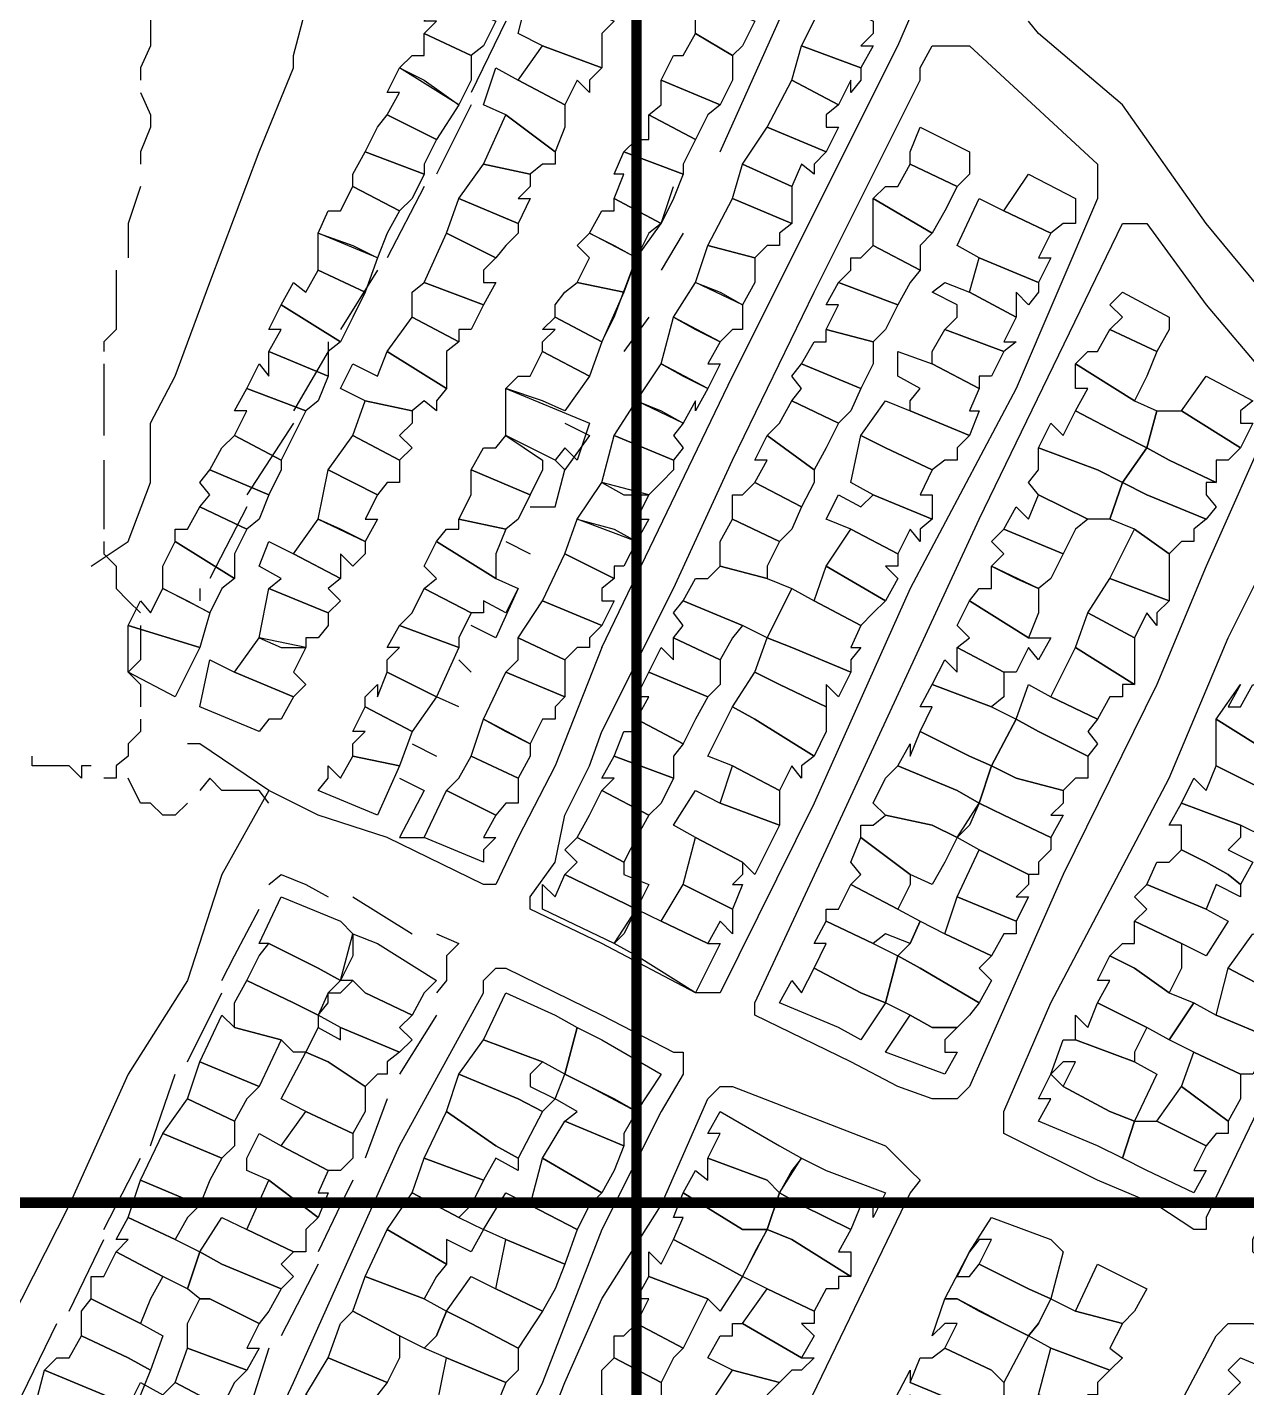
# Model space of a CAD drawing. Header units: millimetres. Extents: x -3588 to 75209, y -3737 to 38254.
# Drawn here: x 6035.1 to 6174.7, y 5606.2 to 5761.9 of the extents above; entities that cross this region are included whole.
import ezdxf

# ---------------------------------------------------------------- set-up
doc = ezdxf.new("R2010")
doc.units = ezdxf.units.MM
doc.layers.add('P', color=253, linetype='Continuous')

msp = doc.modelspace()

# ---------------------------------------------------------------- linework, layer by layer
at = {"layer": 'P', "const_width": 1.2}
for points in [[(6104.804, -520.269), (6104.804, 8805.959)], [(-1527.836, 5627.376), (13672.794, 5627.376)]]:
    msp.add_lwpolyline(points, dxfattribs=at)
at = {"layer": 'P'}
for points in [[(6042.406, 5700.23), (6046.647, 5703.047), (6049.191, 5709.816), (6049.191, 5715.194), (6049.191, 5716.602), (6052.008, 5721.963), (6055.961, 5732.686), (6061.61, 5747.649), (6065.563, 5757.251), (6065.563, 5758.66), (6066.972, 5764.021), (6068.38, 5765.429), (6069.516, 5766.566), (6070.924, 5767.974), (6070.924, 5769.382), (6070.924, 5770.791), (6073.741, 5778.985), (6075.165, 5784.346), (6076.286, 5785.754), (6081.935, 5785.754), (6094.066, 5801.854), (6095.49, 5801.854), (6096.61, 5803.262), (6098.019, 5804.67)], [(6100.851, 5690.916), (6115.815, 5721.963), (6134.715, 5759.78), (6140.093, 5772.215), (6141.501, 5776.168), (6144.029, 5778.985), (6144.029, 5781.529), (6146.862, 5784.346)], [(6114.391, 5747.649), (6126.537, 5774.744), (6129.354, 5773.335)], [(6100.851, 5761.204), (6100.851, 5759.78), (6100.851, 5757.251), (6094.066, 5759.78), (6091.249, 5761.204), (6092.658, 5766.566), (6102.26, 5762.613), (6100.851, 5761.204)], [(6049.191, 5765.429), (6049.191, 5762.613), (6049.191, 5759.78), (6048.055, 5757.251), (6048.055, 5755.843)], [(6087.296, 5759.78), (6085.888, 5758.66), (6080.527, 5761.204), (6081.935, 5762.613), (6080.527, 5762.613), (6081.935, 5765.429), (6088.705, 5762.613), (6087.296, 5759.78)], [(6116.935, 5759.78), (6115.815, 5758.66), (6111.574, 5761.204), (6111.574, 5762.613), (6111.574, 5764.021), (6111.574, 5765.429), (6118.343, 5762.613), (6116.935, 5759.78)], [(6131.899, 5761.204), (6130.49, 5759.78), (6131.899, 5759.78), (6130.49, 5757.251), (6123.705, 5759.78), (6126.537, 5765.429), (6131.899, 5762.613), (6131.899, 5761.204)], [(6089.841, 5762.613), (6085.888, 5754.419)], [(6201.067, 5605.376), (6199.642, 5608.193), (6199.642, 5609.617), (6197.114, 5610.738), (6179.318, 5618.931), (6176.789, 5620.34), (6175.365, 5621.748), (6175.365, 5623.156), (6191.464, 5657.036), (6205.004, 5684.131), (6211.789, 5697.686), (6213.197, 5700.23), (6213.197, 5701.639), (6213.197, 5703.047), (6211.789, 5705.592), (6210.653, 5705.592), (6191.464, 5715.194), (6188.92, 5716.602), (6170.003, 5739.455), (6160.417, 5753.011), (6150.815, 5761.204), (6149.679, 5762.613)], [(6085.888, 5755.843), (6084.48, 5753.011), (6077.694, 5757.251), (6079.118, 5758.66), (6080.527, 5758.66), (6080.527, 5761.204), (6085.888, 5758.66), (6085.888, 5755.843)], [(6115.815, 5755.843), (6114.391, 5753.011), (6107.621, 5755.843), (6109.029, 5758.66), (6110.166, 5758.66), (6111.574, 5761.204), (6115.815, 5758.66), (6115.815, 5755.843)], [(6099.443, 5755.843), (6099.443, 5754.419), (6098.019, 5755.843), (6096.61, 5753.011), (6091.249, 5755.843), (6094.066, 5759.78), (6100.851, 5757.251), (6099.443, 5755.843)], [(6109.029, 5697.686), (6115.815, 5712.361), (6125.129, 5731.566), (6137.26, 5755.843), (6137.26, 5757.251), (6138.668, 5759.78), (6141.501, 5759.78), (6142.909, 5759.78), (6157.585, 5746.241), (6157.585, 5745.105), (6157.585, 5743.696), (6157.585, 5742.288), (6148.27, 5720.555), (6136.14, 5697.686), (6125.129, 5673.12), (6114.391, 5651.387), (6112.982, 5651.387), (6111.574, 5651.387), (6100.851, 5657.036), (6092.658, 5660.989), (6092.658, 5662.397), (6095.49, 5666.35), (6096.61, 5671.712), (6099.443, 5677.361), (6100.851, 5681.314), (6109.029, 5697.686)], [(6130.49, 5755.843), (6129.354, 5754.419), (6129.354, 5755.843), (6127.946, 5753.011), (6122.584, 5755.843), (6123.705, 5759.78), (6130.49, 5757.251), (6130.49, 5755.843)], [(6080.527, 5755.843), (6084.48, 5753.011), (6081.935, 5749.058), (6076.286, 5751.89), (6077.694, 5754.419), (6076.286, 5754.419), (6077.694, 5757.251), (6080.527, 5755.843)], [(6091.249, 5755.843), (6096.61, 5753.011), (6096.61, 5750.466), (6095.49, 5747.649), (6089.841, 5751.89), (6087.296, 5753.011), (6088.705, 5757.251), (6091.249, 5755.843)], [(6112.982, 5751.89), (6111.574, 5749.058), (6106.213, 5751.89), (6107.621, 5753.011), (6107.621, 5754.419), (6107.621, 5755.843), (6114.391, 5753.011), (6112.982, 5751.89)], [(6126.537, 5751.89), (6126.537, 5750.466), (6127.946, 5750.466), (6126.537, 5747.649), (6119.768, 5750.466), (6122.584, 5755.843), (6127.946, 5753.011), (6126.537, 5751.89)], [(6048.055, 5754.419), (6049.191, 5751.89), (6049.191, 5750.466), (6048.055, 5747.649), (6048.055, 5746.241)], [(6085.888, 5753.011), (6081.935, 5745.105)], [(6080.527, 5746.241), (6080.527, 5745.105), (6073.741, 5747.649), (6075.165, 5750.466), (6076.286, 5751.89), (6081.935, 5749.058), (6080.527, 5746.241)], [(6095.49, 5746.241), (6094.066, 5746.241), (6092.658, 5745.105), (6087.296, 5746.241), (6089.841, 5751.89), (6095.49, 5747.649), (6095.49, 5746.241)], [(6110.166, 5746.241), (6110.166, 5745.105), (6103.38, 5747.649), (6104.804, 5749.058), (6106.213, 5749.058), (6106.213, 5751.89), (6111.574, 5749.058), (6110.166, 5746.241)], [(6125.129, 5746.241), (6125.129, 5745.105), (6123.705, 5746.241), (6122.584, 5743.696), (6116.935, 5746.241), (6119.768, 5750.466), (6126.537, 5747.649), (6125.129, 5746.241)], [(6142.909, 5745.105), (6141.501, 5743.696), (6136.14, 5746.241), (6136.14, 5747.649), (6137.26, 5750.466), (6142.909, 5747.649), (6142.909, 5745.105)], [(6079.118, 5742.288), (6077.694, 5740.88), (6072.333, 5743.696), (6072.333, 5745.105), (6073.741, 5747.649), (6080.527, 5745.105), (6079.118, 5742.288)], [(6109.029, 5742.288), (6107.621, 5739.455), (6102.26, 5742.288), (6103.38, 5745.105), (6102.26, 5745.105), (6103.38, 5747.649), (6110.166, 5745.105), (6109.029, 5742.288)], [(6092.658, 5743.696), (6091.249, 5742.288), (6092.658, 5742.288), (6091.249, 5739.455), (6084.48, 5742.288), (6087.296, 5746.241), (6092.658, 5745.105), (6092.658, 5743.696)], [(6122.584, 5742.288), (6122.584, 5740.88), (6122.584, 5739.455), (6115.815, 5742.288), (6116.935, 5746.241), (6122.584, 5743.696), (6122.584, 5742.288)], [(6140.093, 5740.88), (6138.668, 5738.335), (6131.899, 5742.288), (6133.307, 5743.696), (6134.715, 5743.696), (6136.14, 5746.241), (6141.501, 5743.696), (6140.093, 5740.88)], [(6155.04, 5740.88), (6155.04, 5739.455), (6153.632, 5739.455), (6152.223, 5738.335), (6146.862, 5740.88), (6149.679, 5745.105), (6155.04, 5742.288), (6155.04, 5740.88)], [(6048.055, 5743.696), (6046.647, 5739.455), (6046.647, 5736.927), (6046.647, 5735.518)], [(6076.286, 5738.335), (6075.165, 5735.518), (6068.38, 5738.335), (6069.516, 5740.88), (6070.924, 5740.88), (6072.333, 5743.696), (6077.694, 5740.88), (6076.286, 5738.335)], [(6080.527, 5743.696), (6076.286, 5735.518)], [(6100.851, 5725.916), (6102.26, 5728.733), (6104.804, 5735.518), (6107.621, 5739.455), (6109.029, 5743.696)], [(6091.249, 5738.335), (6089.841, 5736.927), (6088.705, 5735.518), (6083.055, 5738.335), (6084.48, 5742.288), (6091.249, 5739.455), (6091.249, 5738.335)], [(6106.213, 5738.335), (6104.804, 5735.518), (6099.443, 5738.335), (6100.851, 5740.88), (6102.26, 5740.88), (6102.26, 5742.288), (6107.621, 5739.455), (6106.213, 5738.335)], [(6121.176, 5738.335), (6121.176, 5736.927), (6119.768, 5736.927), (6118.343, 5735.518), (6112.982, 5736.927), (6115.815, 5742.288), (6122.584, 5739.455), (6121.176, 5738.335)], [(6137.26, 5736.927), (6137.26, 5734.094), (6131.899, 5736.927), (6131.899, 5739.455), (6131.899, 5742.288), (6138.668, 5738.335), (6137.26, 5736.927)], [(6146.862, 5740.88), (6152.223, 5738.335), (6150.815, 5735.518), (6152.223, 5735.518), (6150.815, 5732.686), (6144.029, 5735.518), (6141.501, 5736.927), (6144.029, 5742.288), (6146.862, 5740.88)], [(6072.333, 5736.927), (6075.165, 5735.518), (6073.741, 5731.566), (6068.38, 5734.094), (6068.38, 5735.518), (6068.38, 5736.927), (6068.38, 5738.335), (6072.333, 5736.927)], [(6087.296, 5734.094), (6087.296, 5732.686), (6088.705, 5732.686), (6087.296, 5730.141), (6080.527, 5732.686), (6083.055, 5738.335), (6088.705, 5735.518), (6087.296, 5734.094)], [(6102.26, 5736.927), (6104.804, 5735.518), (6103.38, 5731.566), (6098.019, 5732.686), (6099.443, 5735.518), (6098.019, 5736.927), (6099.443, 5738.335), (6102.26, 5736.927)], [(6110.166, 5738.335), (6107.621, 5734.094)], [(6134.715, 5640.664), (6129.354, 5643.481), (6118.343, 5648.842), (6118.343, 5650.267), (6126.537, 5667.759), (6144.029, 5705.592), (6160.417, 5739.455), (6161.826, 5739.455), (6163.234, 5739.455), (6170.003, 5730.141), (6179.318, 5719.131), (6177.909, 5718.01), (6170.003, 5700.23), (6164.354, 5686.675), (6153.632, 5664.942), (6142.909, 5640.664), (6141.501, 5639.256), (6138.668, 5639.256), (6134.715, 5640.664)], [(6118.343, 5734.094), (6118.343, 5732.686), (6116.935, 5730.141), (6111.574, 5732.686), (6112.982, 5736.927), (6118.343, 5735.518), (6118.343, 5734.094)], [(6136.14, 5732.686), (6134.715, 5730.141), (6127.946, 5732.686), (6129.354, 5734.094), (6129.354, 5735.518), (6130.49, 5735.518), (6131.899, 5736.927), (6137.26, 5734.094), (6136.14, 5732.686)], [(6150.815, 5731.566), (6149.679, 5730.141), (6148.27, 5731.566), (6148.27, 5728.733), (6142.909, 5731.566), (6144.029, 5735.518), (6150.815, 5732.686), (6150.815, 5731.566)], [(6045.239, 5734.094), (6045.239, 5732.686), (6045.239, 5731.566), (6045.239, 5728.733), (6045.239, 5727.325), (6043.83, 5725.916), (6043.83, 5724.78)], [(6072.333, 5728.733), (6070.924, 5725.916), (6064.155, 5730.141), (6065.563, 5732.686), (6066.972, 5731.566), (6068.38, 5734.094), (6073.741, 5731.566), (6072.333, 5728.733)], [(6075.165, 5734.094), (6070.924, 5727.325)], [(6079.118, 5731.566), (6080.527, 5732.686), (6087.296, 5730.141), (6085.888, 5727.325), (6084.48, 5727.325), (6084.48, 5725.916), (6079.118, 5728.733), (6079.118, 5731.566)], [(6095.49, 5730.141), (6096.61, 5731.566), (6098.019, 5732.686), (6103.38, 5731.566), (6100.851, 5725.916), (6095.49, 5728.733), (6095.49, 5730.141)], [(6114.391, 5731.566), (6116.935, 5730.141), (6116.935, 5727.325), (6115.815, 5727.325), (6114.391, 5725.916), (6109.029, 5728.733), (6111.574, 5732.686), (6114.391, 5731.566)], [(6133.307, 5727.325), (6131.899, 5725.916), (6126.537, 5727.325), (6127.946, 5730.141), (6126.537, 5730.141), (6127.946, 5732.686), (6134.715, 5730.141), (6133.307, 5727.325)], [(6141.501, 5728.733), (6141.501, 5730.141), (6138.668, 5731.566), (6140.093, 5732.686), (6142.909, 5731.566), (6148.27, 5728.733), (6146.862, 5725.916), (6148.27, 5725.916), (6146.862, 5724.78), (6140.093, 5727.325), (6141.501, 5728.733)], [(6165.778, 5727.325), (6164.354, 5724.78), (6158.993, 5727.325), (6160.417, 5728.733), (6158.993, 5730.141), (6160.417, 5731.566), (6165.778, 5728.733), (6165.778, 5727.325)], [(6069.516, 5724.78), (6069.516, 5721.963), (6062.731, 5724.78), (6064.155, 5727.325), (6062.731, 5727.325), (6064.155, 5730.141), (6070.924, 5725.916), (6069.516, 5724.78)], [(6083.055, 5724.78), (6083.055, 5723.372), (6083.055, 5720.555), (6076.286, 5724.78), (6079.118, 5728.733), (6084.48, 5725.916), (6083.055, 5724.78)], [(6094.066, 5725.916), (6095.49, 5727.325), (6094.066, 5727.325), (6095.49, 5728.733), (6100.851, 5725.916), (6099.443, 5721.963), (6094.066, 5724.78), (6094.066, 5725.916)], [(6106.213, 5728.733), (6103.38, 5724.78)], [(6111.574, 5727.325), (6114.391, 5725.916), (6112.982, 5723.372), (6114.391, 5723.372), (6112.982, 5720.555), (6107.621, 5723.372), (6109.029, 5728.733), (6111.574, 5727.325)], [(6131.899, 5723.372), (6130.49, 5720.555), (6123.705, 5723.372), (6125.129, 5725.916), (6126.537, 5725.916), (6126.537, 5727.325), (6131.899, 5725.916), (6131.899, 5723.372)], [(6138.668, 5724.78), (6140.093, 5727.325), (6146.862, 5724.78), (6145.454, 5721.963), (6144.029, 5721.963), (6144.029, 5720.555), (6138.668, 5723.372), (6138.668, 5724.78)], [(6163.234, 5721.963), (6161.826, 5719.131), (6155.04, 5723.372), (6156.464, 5724.78), (6157.585, 5724.78), (6158.993, 5727.325), (6164.354, 5724.78), (6163.234, 5721.963)], [(6069.516, 5725.916), (6069.516, 5724.78), (6065.563, 5718.01)], [(6068.38, 5719.131), (6066.972, 5718.01), (6060.202, 5720.555), (6061.61, 5723.372), (6062.731, 5721.963), (6062.731, 5724.78), (6069.516, 5721.963), (6068.38, 5719.131)], [(6081.935, 5719.131), (6081.935, 5718.01), (6080.527, 5719.131), (6079.118, 5718.01), (6073.741, 5719.131), (6070.924, 5720.555), (6072.333, 5723.372), (6075.165, 5721.963), (6076.286, 5724.78), (6083.055, 5720.555), (6081.935, 5719.131)], [(6094.066, 5719.131), (6089.841, 5720.555), (6091.249, 5721.963), (6092.658, 5721.963), (6094.066, 5724.78), (6099.443, 5721.963), (6096.61, 5718.01), (6094.066, 5719.131)], [(6136.14, 5719.131), (6137.26, 5720.555), (6134.715, 5721.963), (6134.715, 5724.78), (6138.668, 5723.372), (6144.029, 5720.555), (6142.909, 5718.01), (6144.029, 5718.01), (6142.909, 5715.194), (6136.14, 5718.01), (6136.14, 5719.131)], [(6043.83, 5723.372), (6043.83, 5721.963), (6043.83, 5719.131), (6043.83, 5716.602), (6043.83, 5715.194)], [(6110.166, 5721.963), (6112.982, 5720.555), (6111.574, 5718.01), (6111.574, 5719.131), (6110.166, 5716.602), (6104.804, 5719.131), (6107.621, 5723.372), (6110.166, 5721.963)], [(6129.354, 5718.01), (6127.946, 5716.602), (6122.584, 5719.131), (6123.705, 5720.555), (6122.584, 5721.963), (6123.705, 5723.372), (6130.49, 5720.555), (6129.354, 5718.01)], [(6161.826, 5719.131), (6164.354, 5718.01), (6163.234, 5713.769), (6160.417, 5715.194), (6155.04, 5718.01), (6156.464, 5720.555), (6155.04, 5720.555), (6155.04, 5723.372), (6161.826, 5719.131)], [(6173.956, 5718.01), (6173.956, 5716.602), (6175.365, 5716.602), (6173.956, 5713.769), (6167.187, 5718.01), (6170.003, 5721.963), (6175.365, 5719.131), (6173.956, 5718.01)], [(6065.563, 5715.194), (6064.155, 5712.361), (6058.794, 5715.194), (6060.202, 5718.01), (6058.794, 5718.01), (6060.202, 5720.555), (6066.972, 5718.01), (6065.563, 5715.194)], [(6089.841, 5716.602), (6089.841, 5718.01), (6089.841, 5720.555), (6099.443, 5716.602), (6098.019, 5712.361), (6096.61, 5713.769), (6095.49, 5712.361), (6089.841, 5715.194), (6089.841, 5716.602)], [(6079.118, 5716.602), (6077.694, 5715.194), (6079.118, 5713.769), (6077.694, 5712.361), (6072.333, 5715.194), (6073.741, 5719.131), (6079.118, 5718.01), (6079.118, 5716.602)], [(6107.621, 5718.01), (6110.166, 5716.602), (6109.029, 5715.194), (6110.166, 5713.769), (6109.029, 5712.361), (6102.26, 5715.194), (6104.804, 5719.131), (6107.621, 5718.01)], [(6126.537, 5713.769), (6125.129, 5711.241), (6119.768, 5715.194), (6121.176, 5716.602), (6122.584, 5719.131), (6127.946, 5716.602), (6126.537, 5713.769)], [(6141.501, 5713.769), (6141.501, 5712.361), (6140.093, 5712.361), (6138.668, 5711.241), (6133.307, 5713.769), (6130.49, 5715.194), (6133.307, 5719.131), (6136.14, 5718.01), (6142.909, 5715.194), (6141.501, 5713.769)], [(6160.417, 5715.194), (6163.234, 5713.769), (6160.417, 5709.816), (6157.585, 5711.241), (6150.815, 5713.769), (6152.223, 5716.602), (6153.632, 5715.194), (6155.04, 5718.01), (6160.417, 5715.194)], [(6167.187, 5718.01), (6173.956, 5713.769), (6172.548, 5712.361), (6171.14, 5712.361), (6171.14, 5709.816), (6165.778, 5712.361), (6163.234, 5713.769), (6164.354, 5718.01), (6167.187, 5718.01)], [(6065.563, 5716.602), (6060.202, 5708.408)], [(6096.61, 5716.602), (6099.443, 5715.194), (6096.61, 5711.241)], [(6064.155, 5711.241), (6062.731, 5708.408), (6055.961, 5711.241), (6057.369, 5713.769), (6058.794, 5715.194), (6064.155, 5712.361), (6064.155, 5711.241)], [(6077.694, 5711.241), (6077.694, 5709.816), (6076.286, 5709.816), (6075.165, 5708.408), (6069.516, 5711.241), (6072.333, 5715.194), (6077.694, 5712.361), (6077.694, 5711.241)], [(6094.066, 5711.241), (6092.658, 5708.408), (6085.888, 5711.241), (6087.296, 5713.769), (6088.705, 5713.769), (6089.841, 5715.194), (6094.066, 5712.361), (6094.066, 5711.241)], [(6109.029, 5711.241), (6107.621, 5709.816), (6106.213, 5708.408), (6100.851, 5709.816), (6102.26, 5715.194), (6109.029, 5712.361), (6109.029, 5711.241)], [(6125.129, 5709.816), (6123.705, 5707), (6118.343, 5709.816), (6119.768, 5712.361), (6118.343, 5712.361), (6119.768, 5715.194), (6125.129, 5711.241), (6125.129, 5709.816)], [(6133.307, 5713.769), (6138.668, 5711.241), (6137.26, 5708.408), (6138.668, 5708.408), (6138.668, 5705.592), (6131.899, 5708.408), (6129.354, 5709.816), (6130.49, 5715.194), (6133.307, 5713.769)], [(6157.585, 5711.241), (6160.417, 5709.816), (6158.993, 5705.592), (6156.464, 5705.592), (6150.815, 5708.408), (6149.679, 5709.816), (6150.815, 5711.241), (6150.815, 5713.769), (6157.585, 5711.241)], [(6170.003, 5709.816), (6170.003, 5708.408), (6171.14, 5707), (6170.003, 5705.592), (6163.234, 5708.408), (6160.417, 5709.816), (6163.234, 5713.769), (6165.778, 5712.361), (6171.14, 5709.816), (6170.003, 5709.816)], [(6043.83, 5712.361), (6043.83, 5711.241), (6043.83, 5709.816), (6043.83, 5708.408), (6043.83, 5707), (6043.83, 5705.592), (6043.83, 5704.455)], [(6096.61, 5711.241), (6095.49, 5712.361)], [(6146.862, 5635.303), (6146.862, 5636.712), (6146.862, 5637.832), (6152.223, 5650.267), (6165.778, 5675.953), (6172.548, 5692.036), (6182.15, 5711.241), (6183.559, 5712.361), (6184.679, 5712.361), (6186.103, 5712.361), (6205.004, 5703.047), (6205.004, 5701.639), (6206.428, 5700.23), (6205.004, 5698.806), (6202.475, 5690.916), (6191.464, 5669.167), (6177.909, 5642.073), (6170.003, 5625.701), (6170.003, 5624.293), (6168.595, 5624.293), (6164.354, 5627.109), (6157.585, 5629.942), (6146.862, 5635.303)], [(6061.61, 5705.592), (6060.202, 5704.455), (6054.841, 5707), (6055.961, 5708.408), (6054.841, 5709.816), (6055.961, 5711.241), (6062.731, 5708.408), (6061.61, 5705.592)], [(6070.924, 5704.455), (6068.38, 5705.592), (6069.516, 5711.241), (6075.165, 5708.408), (6073.741, 5705.592), (6075.165, 5705.592), (6073.741, 5703.047), (6070.924, 5704.455)], [(6091.249, 5705.592), (6089.841, 5704.455), (6084.48, 5705.592), (6085.888, 5708.408), (6085.888, 5711.241), (6092.658, 5708.408), (6091.249, 5705.592)], [(6092.658, 5707), (6095.49, 5707), (6096.61, 5711.241)], [(6103.38, 5708.408), (6106.213, 5708.408), (6104.804, 5705.592), (6106.213, 5705.592), (6104.804, 5703.047), (6098.019, 5705.592), (6100.851, 5709.816), (6103.38, 5708.408)], [(6122.584, 5704.455), (6121.176, 5703.047), (6115.815, 5705.592), (6115.815, 5708.408), (6116.935, 5708.408), (6118.343, 5709.816), (6123.705, 5707), (6122.584, 5704.455)], [(6168.595, 5704.455), (6168.595, 5703.047), (6167.187, 5703.047), (6165.778, 5701.639), (6161.826, 5704.455), (6158.993, 5705.592), (6160.417, 5709.816), (6163.234, 5708.408), (6170.003, 5705.592), (6168.595, 5704.455)], [(6058.794, 5701.639), (6058.794, 5698.806), (6052.008, 5703.047), (6052.008, 5704.455), (6053.416, 5704.455), (6054.841, 5707), (6060.202, 5704.455), (6058.794, 5701.639)], [(6060.202, 5707), (6055.961, 5698.806)], [(6137.26, 5704.455), (6137.26, 5703.047), (6136.14, 5704.455), (6134.715, 5701.639), (6129.354, 5704.455), (6126.537, 5705.592), (6127.946, 5708.408), (6130.49, 5707), (6131.899, 5708.408), (6138.668, 5705.592), (6137.26, 5704.455)], [(6155.04, 5704.455), (6153.632, 5701.639), (6146.862, 5704.455), (6148.27, 5707), (6149.679, 5705.592), (6150.815, 5708.408), (6156.464, 5705.592), (6155.04, 5704.455)], [(6073.741, 5701.639), (6072.333, 5700.23), (6070.924, 5701.639), (6070.924, 5698.806), (6065.563, 5701.639), (6068.38, 5705.592), (6073.741, 5703.047), (6073.741, 5701.639)], [(6088.705, 5701.639), (6088.705, 5698.806), (6081.935, 5703.047), (6083.055, 5704.455), (6084.48, 5704.455), (6084.48, 5705.592), (6089.841, 5704.455), (6088.705, 5701.639)], [(6102.26, 5704.455), (6104.804, 5703.047), (6103.38, 5700.23), (6102.26, 5700.23), (6102.26, 5698.806), (6096.61, 5701.639), (6098.019, 5705.592), (6102.26, 5704.455)], [(6119.768, 5700.23), (6119.768, 5698.806), (6114.391, 5700.23), (6114.391, 5703.047), (6115.815, 5705.592), (6121.176, 5703.047), (6119.768, 5700.23)], [(6134.715, 5700.23), (6133.307, 5700.23), (6134.715, 5698.806), (6133.307, 5696.277), (6126.537, 5700.23), (6129.354, 5704.455), (6134.715, 5701.639), (6134.715, 5700.23)], [(6152.223, 5698.806), (6150.815, 5697.686), (6145.454, 5700.23), (6146.862, 5701.639), (6145.454, 5703.047), (6146.862, 5704.455), (6153.632, 5701.639), (6152.223, 5698.806)], [(6165.778, 5700.23), (6165.778, 5698.806), (6165.778, 5696.277), (6158.993, 5698.806), (6161.826, 5704.455), (6165.778, 5701.639), (6165.778, 5700.23)], [(6043.83, 5703.047), (6043.83, 5701.639), (6045.239, 5700.23), (6045.239, 5697.686), (6046.647, 5696.277), (6048.055, 5694.869)], [(6057.369, 5697.686), (6055.961, 5694.869), (6050.6, 5697.686), (6050.6, 5700.23), (6052.008, 5703.047), (6058.794, 5698.806), (6057.369, 5697.686)], [(6065.563, 5701.639), (6070.924, 5698.806), (6069.516, 5697.686), (6070.924, 5696.277), (6069.516, 5694.869), (6062.731, 5697.686), (6064.155, 5698.806), (6061.61, 5700.23), (6062.731, 5703.047), (6065.563, 5701.639)], [(6088.705, 5698.806), (6091.249, 5697.686), (6089.841, 5694.869), (6087.296, 5696.277), (6087.296, 5694.869), (6085.888, 5694.869), (6080.527, 5697.686), (6081.935, 5698.806), (6080.527, 5700.23), (6081.935, 5703.047), (6088.705, 5698.806)], [(6089.841, 5703.047), (6092.658, 5701.639)], [(6100.851, 5697.686), (6100.851, 5696.277), (6102.26, 5696.277), (6100.851, 5693.445), (6094.066, 5696.277), (6096.61, 5701.639), (6102.26, 5698.806), (6100.851, 5697.686)], [(6119.768, 5698.806), (6122.584, 5697.686), (6119.768, 5692.036), (6116.935, 5693.445), (6110.166, 5696.277), (6111.574, 5698.806), (6112.982, 5698.806), (6114.391, 5700.23), (6119.768, 5698.806)], [(6133.307, 5696.277), (6131.899, 5694.869), (6130.49, 5693.445), (6125.129, 5696.277), (6126.537, 5700.23), (6133.307, 5696.277)], [(6150.815, 5694.869), (6149.679, 5692.036), (6142.909, 5696.277), (6144.029, 5697.686), (6145.454, 5697.686), (6145.454, 5700.23), (6148.27, 5698.806), (6150.815, 5697.686), (6150.815, 5694.869)], [(6053.416, 5696.277), (6055.961, 5694.869), (6054.841, 5690.916), (6046.647, 5693.445), (6048.055, 5696.277), (6049.191, 5694.869), (6050.6, 5697.686), (6053.416, 5696.277)], [(6054.841, 5697.686), (6054.841, 5696.277)], [(6069.516, 5693.445), (6068.38, 5692.036), (6066.972, 5692.036), (6066.972, 5690.916), (6061.61, 5692.036), (6062.731, 5697.686), (6069.516, 5694.869), (6069.516, 5693.445)], [(6084.48, 5692.036), (6084.48, 5690.916), (6077.694, 5693.445), (6079.118, 5694.869), (6080.527, 5697.686), (6085.888, 5694.869), (6084.48, 5692.036)], [(6088.705, 5698.806), (6091.249, 5697.686), (6088.705, 5692.036), (6085.888, 5693.445)], [(6125.129, 5696.277), (6130.49, 5693.445), (6129.354, 5690.916), (6130.49, 5690.916), (6129.354, 5689.492), (6129.354, 5688.083), (6122.584, 5690.916), (6119.768, 5692.036), (6122.584, 5697.686), (6125.129, 5696.277)], [(6164.354, 5694.869), (6164.354, 5693.445), (6163.234, 5694.869), (6161.826, 5692.036), (6156.464, 5694.869), (6158.993, 5698.806), (6165.778, 5696.277), (6164.354, 5694.869)], [(6099.443, 5692.036), (6099.443, 5690.916), (6098.019, 5690.916), (6096.61, 5689.492), (6091.249, 5692.036), (6094.066, 5696.277), (6100.851, 5693.445), (6099.443, 5692.036)], [(6115.815, 5692.036), (6114.391, 5689.492), (6109.029, 5692.036), (6110.166, 5693.445), (6109.029, 5694.869), (6110.166, 5696.277), (6116.935, 5693.445), (6115.815, 5692.036)], [(6149.679, 5692.036), (6152.223, 5692.036), (6150.815, 5689.492), (6149.679, 5690.916), (6148.27, 5688.083), (6146.862, 5688.083), (6141.501, 5690.916), (6142.909, 5692.036), (6141.501, 5693.445), (6142.909, 5696.277), (6149.679, 5692.036)], [(6161.826, 5690.916), (6161.826, 5689.492), (6161.826, 5686.675), (6155.04, 5690.916), (6156.464, 5694.869), (6161.826, 5692.036), (6161.826, 5690.916)], [(6053.416, 5688.083), (6052.008, 5685.267), (6046.647, 5688.083), (6046.647, 5690.916), (6046.647, 5693.445), (6054.841, 5690.916), (6053.416, 5688.083)], [(6048.055, 5693.445), (6048.055, 5690.916), (6048.055, 5689.492), (6046.647, 5688.083), (6048.055, 5686.675), (6048.055, 5685.267), (6048.055, 5684.131)], [(6076.286, 5689.492), (6077.694, 5690.916), (6076.286, 5690.916), (6077.694, 5693.445), (6084.48, 5690.916), (6081.935, 5685.267), (6076.286, 5688.083), (6076.286, 5689.492)], [(6064.155, 5690.916), (6066.972, 5690.916), (6065.563, 5688.083), (6066.972, 5686.675), (6065.563, 5685.267), (6058.794, 5688.083), (6061.61, 5692.036), (6064.155, 5690.916)], [(6091.249, 5689.492), (6091.249, 5692.036), (6096.61, 5689.492), (6096.61, 5688.083), (6096.61, 5686.675), (6096.61, 5685.267), (6089.841, 5688.083), (6091.249, 5689.492)], [(6114.391, 5686.675), (6112.982, 5685.267), (6106.213, 5688.083), (6107.621, 5690.916), (6109.029, 5689.492), (6109.029, 5692.036), (6114.391, 5689.492), (6114.391, 5686.675)], [(6122.584, 5690.916), (6129.354, 5688.083), (6127.946, 5685.267), (6126.537, 5686.675), (6126.537, 5684.131), (6121.176, 5686.675), (6118.343, 5688.083), (6119.768, 5692.036), (6122.584, 5690.916)], [(6100.851, 5690.916), (6095.49, 5677.361)], [(6146.862, 5685.267), (6145.454, 5684.131), (6138.668, 5686.675), (6140.093, 5689.492), (6141.501, 5688.083), (6141.501, 5690.916), (6146.862, 5688.083), (6146.862, 5685.267)], [(6160.417, 5686.675), (6160.417, 5685.267), (6158.993, 5685.267), (6157.585, 5682.722), (6152.223, 5685.267), (6155.04, 5690.916), (6161.826, 5686.675), (6160.417, 5686.675)], [(6058.794, 5688.083), (6065.563, 5685.267), (6064.155, 5682.722), (6062.731, 5682.722), (6061.61, 5681.314), (6054.841, 5684.131), (6055.961, 5689.492), (6058.794, 5688.083)], [(6084.48, 5689.492), (6085.888, 5688.083)], [(6073.741, 5685.267), (6075.165, 5686.675), (6075.165, 5685.267), (6076.286, 5688.083), (6081.935, 5685.267), (6079.118, 5681.314), (6073.741, 5684.131), (6073.741, 5685.267)], [(6095.49, 5684.131), (6095.49, 5682.722), (6094.066, 5682.722), (6092.658, 5679.906), (6087.296, 5682.722), (6089.841, 5688.083), (6096.61, 5685.267), (6095.49, 5684.131)], [(6111.574, 5682.722), (6110.166, 5679.906), (6104.804, 5682.722), (6106.213, 5685.267), (6104.804, 5685.267), (6106.213, 5688.083), (6112.982, 5685.267), (6111.574, 5682.722)], [(6126.537, 5684.131), (6126.537, 5682.722), (6126.537, 5681.314), (6125.129, 5678.481), (6118.343, 5682.722), (6115.815, 5684.131), (6118.343, 5688.083), (6121.176, 5686.675), (6126.537, 5684.131)], [(6084.48, 5684.131), (6081.935, 5685.267)], [(6145.454, 5684.131), (6148.27, 5682.722), (6145.454, 5677.361), (6142.909, 5678.481), (6137.26, 5681.314), (6138.668, 5684.131), (6137.26, 5684.131), (6138.668, 5686.675), (6145.454, 5684.131)], [(6152.223, 5685.267), (6157.585, 5682.722), (6156.464, 5681.314), (6157.585, 5679.906), (6156.464, 5678.481), (6150.815, 5681.314), (6148.27, 5682.722), (6149.679, 5686.675), (6152.223, 5685.267)], [(6173.956, 5684.131), (6175.365, 5686.675), (6180.742, 5684.131), (6177.909, 5678.481), (6171.14, 5682.722), (6173.956, 5686.675), (6172.548, 5684.131), (6173.956, 5684.131)], [(6072.333, 5679.906), (6073.741, 5681.314), (6072.333, 5681.314), (6073.741, 5684.131), (6079.118, 5681.314), (6077.694, 5677.361), (6072.333, 5678.481), (6072.333, 5679.906)], [(6123.705, 5677.361), (6123.705, 5675.953), (6122.584, 5677.361), (6121.176, 5674.544), (6115.815, 5677.361), (6112.982, 5678.481), (6115.815, 5684.131), (6118.343, 5682.722), (6125.129, 5678.481), (6123.705, 5677.361)], [(6048.055, 5682.722), (6048.055, 5681.314), (6046.647, 5679.906), (6046.647, 5678.481), (6045.239, 5677.361), (6045.239, 5675.953)], [(6089.841, 5681.314), (6092.658, 5679.906), (6092.658, 5678.481), (6091.249, 5675.953), (6085.888, 5678.481), (6087.296, 5682.722), (6089.841, 5681.314)], [(6109.029, 5678.481), (6109.029, 5675.953), (6102.26, 5678.481), (6103.38, 5681.314), (6104.804, 5681.314), (6104.804, 5682.722), (6110.166, 5679.906), (6109.029, 5678.481)], [(6150.815, 5681.314), (6156.464, 5678.481), (6156.464, 5675.953), (6155.04, 5675.953), (6153.632, 5674.544), (6148.27, 5675.953), (6145.454, 5677.361), (6148.27, 5682.722), (6150.815, 5681.314)], [(6177.909, 5677.361), (6176.789, 5677.361), (6179.318, 5675.953), (6179.318, 5673.12), (6176.789, 5674.544), (6171.14, 5677.361), (6171.14, 5678.481), (6171.14, 5679.906), (6171.14, 5682.722), (6177.909, 5678.481), (6177.909, 5677.361)], [(6142.909, 5678.481), (6145.454, 5677.361), (6144.029, 5673.12), (6141.501, 5674.544), (6134.715, 5677.361), (6136.14, 5679.906), (6136.14, 5678.481), (6137.26, 5681.314), (6142.909, 5678.481)], [(6054.841, 5679.906), (6053.416, 5679.906)], [(6062.731, 5674.544), (6054.841, 5679.906)], [(6079.118, 5679.906), (6081.935, 5678.481)], [(6042.406, 5677.361), (6041.286, 5677.361), (6041.286, 5675.953), (6039.877, 5677.361), (6038.469, 5677.361), (6037.045, 5677.361), (6035.636, 5677.361), (6035.636, 5678.481)], [(6069.516, 5675.953), (6069.516, 5677.361), (6070.924, 5675.953), (6072.333, 5678.481), (6077.694, 5677.361), (6075.165, 5671.712), (6068.38, 5674.544), (6069.516, 5675.953)], [(6084.48, 5675.953), (6085.888, 5678.481), (6091.249, 5675.953), (6091.249, 5673.12), (6089.841, 5673.12), (6088.705, 5671.712), (6083.055, 5674.544), (6084.48, 5675.953)], [(6107.621, 5673.12), (6106.213, 5671.712), (6100.851, 5674.544), (6102.26, 5675.953), (6100.851, 5675.953), (6102.26, 5678.481), (6109.029, 5675.953), (6107.621, 5673.12)], [(6045.239, 5675.953), (6043.83, 5675.953)], [(6053.416, 5673.12), (6052.008, 5671.712), (6050.6, 5671.712), (6049.191, 5673.12), (6048.055, 5673.12), (6046.647, 5675.953)], [(6062.731, 5673.12), (6061.61, 5674.544), (6060.202, 5674.544), (6058.794, 5674.544), (6057.369, 5674.544), (6055.961, 5675.953), (6054.841, 5674.544)], [(6077.694, 5675.953), (6080.527, 5674.544), (6077.694, 5669.167), (6080.527, 5669.167)], [(6095.49, 5677.361), (6091.249, 5669.167)], [(6121.176, 5674.544), (6121.176, 5673.12), (6121.176, 5671.712), (6121.176, 5670.591), (6114.391, 5673.12), (6115.815, 5677.361), (6121.176, 5674.544)], [(6142.909, 5670.591), (6141.501, 5669.167), (6138.668, 5670.591), (6133.307, 5671.712), (6131.899, 5673.12), (6133.307, 5675.953), (6134.715, 5677.361), (6141.501, 5674.544), (6144.029, 5673.12), (6142.909, 5670.591)], [(6153.632, 5673.12), (6152.223, 5671.712), (6153.632, 5671.712), (6152.223, 5669.167), (6146.862, 5671.712), (6144.029, 5673.12), (6145.454, 5677.361), (6148.27, 5675.953), (6153.632, 5674.544), (6153.632, 5673.12)], [(6177.909, 5670.591), (6176.789, 5669.167), (6173.956, 5670.591), (6167.187, 5673.12), (6168.595, 5675.953), (6170.003, 5674.544), (6171.14, 5677.361), (6176.789, 5674.544), (6179.318, 5673.12), (6177.909, 5670.591)], [(6087.296, 5663.806), (6076.286, 5669.167), (6068.38, 5671.712), (6062.731, 5674.544), (6057.369, 5664.942)], [(6087.296, 5667.759), (6087.296, 5666.35), (6080.527, 5669.167), (6083.055, 5674.544), (6088.705, 5671.712), (6087.296, 5669.167), (6088.705, 5669.167), (6087.296, 5667.759)], [(6104.804, 5669.167), (6103.38, 5666.35), (6098.019, 5669.167), (6099.443, 5671.712), (6100.851, 5674.544), (6106.213, 5671.712), (6104.804, 5669.167)], [(6114.391, 5673.12), (6121.176, 5670.591), (6119.768, 5667.759), (6118.343, 5664.942), (6116.935, 5666.35), (6111.574, 5669.167), (6109.029, 5670.591), (6111.574, 5674.544), (6114.391, 5673.12)], [(6152.223, 5667.759), (6150.815, 5666.35), (6150.815, 5664.942), (6149.679, 5664.942), (6144.029, 5667.759), (6141.501, 5669.167), (6144.029, 5673.12), (6146.862, 5671.712), (6152.223, 5669.167), (6152.223, 5667.759)], [(6173.956, 5669.167), (6172.548, 5667.759), (6175.365, 5666.35), (6173.956, 5663.806), (6172.548, 5664.942), (6170.003, 5666.35), (6167.187, 5667.759), (6167.187, 5670.591), (6165.778, 5670.591), (6167.187, 5673.12), (6173.956, 5670.591), (6173.956, 5669.167)], [(6140.093, 5666.35), (6138.668, 5663.806), (6136.14, 5664.942), (6130.49, 5669.167), (6130.49, 5670.591), (6131.899, 5670.591), (6133.307, 5671.712), (6138.668, 5670.591), (6141.501, 5669.167), (6140.093, 5666.35)], [(6091.249, 5669.167), (6088.705, 5663.806), (6087.296, 5663.806)], [(6103.38, 5664.942), (6106.213, 5663.806), (6104.804, 5660.989), (6096.61, 5664.942), (6098.019, 5666.35), (6096.61, 5667.759), (6098.019, 5669.167), (6103.38, 5666.35), (6103.38, 5664.942)], [(6116.935, 5664.942), (6115.815, 5663.806), (6116.935, 5663.806), (6115.815, 5660.989), (6110.166, 5663.806), (6111.574, 5669.167), (6116.935, 5666.35), (6116.935, 5664.942)], [(6136.14, 5663.806), (6134.715, 5660.989), (6129.354, 5663.806), (6130.49, 5664.942), (6129.354, 5666.35), (6130.49, 5669.167), (6136.14, 5664.942), (6136.14, 5663.806)], [(6149.679, 5663.806), (6148.27, 5662.397), (6149.679, 5662.397), (6148.27, 5659.581), (6141.501, 5662.397), (6144.029, 5667.759), (6149.679, 5664.942), (6149.679, 5663.806)], [(6172.548, 5664.942), (6173.956, 5663.806), (6173.956, 5662.397), (6171.14, 5663.806), (6170.003, 5660.989), (6163.234, 5663.806), (6164.354, 5666.35), (6165.778, 5666.35), (6167.187, 5667.759), (6170.003, 5666.35), (6172.548, 5664.942)], [(6057.369, 5664.942), (6053.416, 5652.795), (6046.647, 5642.073), (6039.877, 5627.109), (6030.275, 5608.193), (6026.322, 5600.015), (6026.322, 5598.607), (6027.73, 5596.062), (6028.867, 5591.821), (6048.055, 5582.507)], [(6062.731, 5663.806), (6064.155, 5664.942), (6066.972, 5663.806), (6069.516, 5662.397)], [(6103.38, 5658.157), (6102.26, 5657.036), (6094.066, 5660.989), (6094.066, 5663.806), (6095.49, 5662.397), (6096.61, 5664.942), (6104.804, 5660.989), (6103.38, 5658.157)], [(6115.815, 5659.581), (6115.815, 5658.157), (6114.391, 5659.581), (6112.982, 5657.036), (6107.621, 5659.581), (6110.166, 5663.806), (6115.815, 5660.989), (6115.815, 5659.581)], [(6134.715, 5660.989), (6137.26, 5659.581), (6136.14, 5657.036), (6133.307, 5658.157), (6131.899, 5657.036), (6126.537, 5659.581), (6126.537, 5660.989), (6127.946, 5660.989), (6129.354, 5663.806), (6134.715, 5660.989)], [(6170.003, 5660.989), (6172.548, 5659.581), (6170.003, 5655.628), (6167.187, 5657.036), (6161.826, 5659.581), (6163.234, 5660.989), (6161.826, 5662.397), (6163.234, 5663.806), (6170.003, 5660.989)], [(6072.333, 5655.628), (6070.924, 5652.795), (6068.38, 5654.22), (6062.731, 5657.036), (6061.61, 5657.036), (6064.155, 5662.397), (6070.924, 5659.581), (6072.333, 5658.157), (6072.333, 5655.628)], [(6072.333, 5662.397), (6079.118, 5658.157)], [(6148.27, 5658.157), (6146.862, 5658.157), (6145.454, 5655.628), (6140.093, 5658.157), (6141.501, 5662.397), (6148.27, 5659.581), (6148.27, 5658.157)], [(6057.369, 5652.795), (6058.794, 5655.628), (6061.61, 5660.989)], [(6107.621, 5659.581), (6112.982, 5657.036), (6114.391, 5657.036), (6112.982, 5654.22), (6111.574, 5651.387), (6104.804, 5655.628), (6102.26, 5657.036), (6104.804, 5660.989), (6107.621, 5659.581)], [(6131.899, 5657.036), (6134.715, 5655.628), (6133.307, 5650.267), (6130.49, 5651.387), (6125.129, 5654.22), (6126.537, 5657.036), (6125.129, 5657.036), (6126.537, 5659.581), (6131.899, 5657.036)], [(6140.093, 5658.157), (6145.454, 5655.628), (6144.029, 5654.22), (6145.454, 5652.795), (6144.029, 5650.267), (6137.26, 5654.22), (6134.715, 5655.628), (6136.14, 5657.036), (6137.26, 5659.581), (6140.093, 5658.157)], [(6167.187, 5654.22), (6165.778, 5651.387), (6161.826, 5654.22), (6158.993, 5655.628), (6160.417, 5657.036), (6161.826, 5657.036), (6161.826, 5659.581), (6167.187, 5657.036), (6167.187, 5654.22)], [(6080.527, 5651.387), (6079.118, 5648.842), (6073.741, 5651.387), (6072.333, 5652.795), (6070.924, 5652.795), (6072.333, 5658.157), (6075.165, 5657.036), (6081.935, 5652.795), (6080.527, 5651.387)], [(6081.935, 5658.157), (6084.48, 5657.036), (6083.055, 5655.628), (6083.055, 5654.22), (6083.055, 5652.795), (6081.935, 5651.387)], [(6180.742, 5654.22), (6180.742, 5652.795), (6179.318, 5654.22), (6177.909, 5651.387), (6172.548, 5654.22), (6175.365, 5658.157), (6182.15, 5655.628), (6180.742, 5654.22)], [(6068.38, 5654.22), (6070.924, 5652.795), (6069.516, 5651.387), (6068.38, 5648.842), (6065.563, 5650.267), (6060.202, 5652.795), (6061.61, 5655.628), (6062.731, 5657.036), (6068.38, 5654.22)], [(6144.029, 5650.267), (6142.909, 5648.842), (6141.501, 5647.434), (6138.668, 5647.434), (6136.14, 5648.842), (6133.307, 5650.267), (6134.715, 5655.628), (6137.26, 5654.22), (6144.029, 5650.267)], [(6165.778, 5651.387), (6168.595, 5650.267), (6165.778, 5646.026), (6163.234, 5647.434), (6157.585, 5650.267), (6158.993, 5652.795), (6157.585, 5652.795), (6158.993, 5655.628), (6161.826, 5654.22), (6165.778, 5651.387)], [(6057.369, 5589.293), (6065.563, 5606.785), (6077.694, 5633.895), (6087.296, 5651.387), (6087.296, 5652.795), (6088.705, 5654.22), (6089.841, 5654.22), (6100.851, 5648.842), (6109.029, 5644.617), (6110.166, 5644.617), (6110.166, 5643.481), (6110.166, 5642.073), (6107.621, 5637.832), (6100.851, 5624.293)], [(6130.49, 5651.387), (6133.307, 5650.267), (6130.49, 5646.026), (6127.946, 5647.434), (6121.176, 5650.267), (6122.584, 5652.795), (6123.705, 5651.387), (6125.129, 5654.22), (6130.49, 5651.387)], [(6177.909, 5648.842), (6179.318, 5651.387), (6180.742, 5650.267), (6177.909, 5646.026), (6171.14, 5648.842), (6172.548, 5654.22), (6177.909, 5651.387), (6177.909, 5648.842)], [(6065.563, 5644.617), (6064.155, 5646.026), (6058.794, 5647.434), (6058.794, 5650.267), (6060.202, 5652.795), (6065.563, 5650.267), (6068.38, 5648.842), (6068.38, 5647.434), (6066.972, 5644.617), (6065.563, 5644.617)], [(6069.516, 5650.267), (6069.516, 5651.387), (6070.924, 5651.387), (6072.333, 5652.795), (6073.741, 5651.387), (6079.118, 5648.842), (6077.694, 5647.434), (6079.118, 5646.026), (6077.694, 5644.617), (6070.924, 5647.434), (6068.38, 5648.842), (6069.516, 5650.267)], [(6053.416, 5643.481), (6057.369, 5651.387)], [(6094.066, 5643.481), (6087.296, 5646.026), (6089.841, 5651.387), (6095.49, 5648.842), (6098.019, 5647.434), (6096.61, 5642.073), (6094.066, 5643.481)], [(6161.826, 5644.617), (6161.826, 5643.481), (6155.04, 5646.026), (6155.04, 5648.842), (6156.464, 5647.434), (6157.585, 5650.267), (6163.234, 5647.434), (6161.826, 5644.617)], [(6171.14, 5648.842), (6177.909, 5646.026), (6176.789, 5644.617), (6175.365, 5642.073), (6173.956, 5642.073), (6168.595, 5644.617), (6165.778, 5646.026), (6168.595, 5650.267), (6171.14, 5648.842)], [(6058.794, 5647.434), (6064.155, 5646.026), (6061.61, 5640.664), (6054.841, 5643.481), (6057.369, 5648.842), (6058.794, 5647.434)], [(6081.935, 5648.842), (6077.694, 5642.073)], [(6140.093, 5646.026), (6140.093, 5644.617), (6141.501, 5644.617), (6140.093, 5642.073), (6133.307, 5644.617), (6136.14, 5648.842), (6138.668, 5647.434), (6141.501, 5647.434), (6140.093, 5646.026)], [(6076.286, 5643.481), (6076.286, 5642.073), (6075.165, 5642.073), (6073.741, 5640.664), (6069.516, 5643.481), (6066.972, 5644.617), (6068.38, 5647.434), (6070.924, 5646.026), (6070.924, 5647.434), (6077.694, 5644.617), (6076.286, 5643.481)], [(6102.26, 5639.256), (6099.443, 5640.664), (6096.61, 5642.073), (6098.019, 5647.434), (6100.851, 5646.026), (6107.621, 5642.073), (6104.804, 5637.832), (6102.26, 5639.256)], [(6092.658, 5642.073), (6092.658, 5640.664), (6095.49, 5639.256), (6094.066, 5637.832), (6091.249, 5639.256), (6084.48, 5642.073), (6087.296, 5646.026), (6094.066, 5643.481), (6092.658, 5642.073)], [(6155.04, 5646.026), (6161.826, 5643.481), (6164.354, 5642.073), (6161.826, 5636.712), (6158.993, 5637.832), (6153.632, 5640.664), (6155.04, 5643.481), (6153.632, 5643.481), (6152.223, 5642.073), (6153.632, 5646.026), (6155.04, 5646.026)], [(6060.202, 5639.256), (6058.794, 5636.712), (6053.416, 5639.256), (6054.841, 5643.481), (6061.61, 5640.664), (6060.202, 5639.256)], [(6073.741, 5639.256), (6073.741, 5637.832), (6072.333, 5635.303), (6066.972, 5637.832), (6064.155, 5639.256), (6066.972, 5644.617), (6069.516, 5643.481), (6073.741, 5640.664), (6073.741, 5639.256)], [(6173.956, 5640.664), (6173.956, 5639.256), (6172.548, 5636.712), (6167.187, 5640.664), (6168.595, 5644.617), (6173.956, 5642.073), (6173.956, 5640.664)], [(6049.191, 5633.895), (6052.008, 5642.073)], [(6091.249, 5639.256), (6094.066, 5637.832), (6091.249, 5632.471), (6088.705, 5633.895), (6083.055, 5637.832), (6084.48, 5642.073), (6091.249, 5639.256)], [(6103.38, 5635.303), (6103.38, 5633.895), (6096.61, 5636.712), (6098.019, 5637.832), (6095.49, 5639.256), (6096.61, 5642.073), (6099.443, 5640.664), (6104.804, 5637.832), (6103.38, 5635.303)], [(6153.632, 5640.664), (6158.993, 5637.832), (6161.826, 5636.712), (6160.417, 5632.471), (6157.585, 5633.895), (6150.815, 5636.712), (6152.223, 5639.256), (6150.815, 5639.256), (6152.223, 5642.073), (6153.632, 5640.664)], [(6107.621, 5627.109), (6112.982, 5639.256), (6114.391, 5640.664), (6115.815, 5640.664), (6133.307, 5633.895), (6136.14, 5631.062), (6137.26, 5629.942), (6136.14, 5628.518), (6100.851, 5555.413)], [(6172.548, 5636.712), (6172.548, 5635.303), (6171.14, 5635.303), (6170.003, 5633.895), (6164.354, 5636.712), (6167.187, 5640.664), (6172.548, 5636.712)], [(6058.794, 5633.895), (6057.369, 5632.471), (6050.6, 5635.303), (6053.416, 5639.256), (6058.794, 5636.712), (6058.794, 5633.895)], [(6076.286, 5639.256), (6073.741, 5632.471)], [(6072.333, 5632.471), (6070.924, 5631.062), (6069.516, 5631.062), (6064.155, 5633.895), (6066.972, 5637.832), (6072.333, 5635.303), (6072.333, 5632.471)], [(6088.705, 5633.895), (6091.249, 5632.471), (6091.249, 5631.062), (6088.705, 5632.471), (6087.296, 5629.942), (6080.527, 5632.471), (6083.055, 5637.832), (6088.705, 5633.895)], [(6122.584, 5631.062), (6121.176, 5628.518), (6119.768, 5629.942), (6112.982, 5632.471), (6114.391, 5635.303), (6112.982, 5635.303), (6114.391, 5637.832), (6121.176, 5633.895), (6123.705, 5632.471), (6122.584, 5631.062)], [(6102.26, 5631.062), (6100.851, 5628.518), (6094.066, 5632.471), (6096.61, 5636.712), (6103.38, 5633.895), (6102.26, 5631.062)], [(6164.354, 5636.712), (6170.003, 5633.895), (6168.595, 5631.062), (6170.003, 5631.062), (6168.595, 5628.518), (6163.234, 5631.062), (6160.417, 5632.471), (6161.826, 5636.712), (6164.354, 5636.712)], [(6055.961, 5629.942), (6054.841, 5627.109), (6048.055, 5629.942), (6050.6, 5635.303), (6057.369, 5632.471), (6055.961, 5629.942)], [(6060.202, 5632.471), (6061.61, 5635.303), (6064.155, 5633.895), (6069.516, 5631.062), (6068.38, 5628.518), (6069.516, 5628.518), (6068.38, 5625.701), (6062.731, 5629.942), (6060.202, 5631.062), (6060.202, 5632.471)], [(6043.83, 5624.293), (6048.055, 5632.471)], [(6085.888, 5627.109), (6084.48, 5625.701), (6079.118, 5628.518), (6080.527, 5632.471), (6087.296, 5629.942), (6085.888, 5627.109)], [(6099.443, 5627.109), (6098.019, 5624.293), (6092.658, 5627.109), (6094.066, 5632.471), (6100.851, 5628.518), (6099.443, 5627.109)], [(6119.768, 5629.942), (6121.176, 5628.518), (6119.768, 5624.293), (6116.935, 5624.293), (6110.166, 5628.518), (6111.574, 5631.062), (6112.982, 5629.942), (6112.982, 5632.471), (6119.768, 5629.942)], [(6131.899, 5627.109), (6130.49, 5627.109), (6129.354, 5624.293), (6123.705, 5627.109), (6121.176, 5628.518), (6123.705, 5632.471), (6126.537, 5631.062), (6133.307, 5628.518), (6131.899, 5625.701), (6131.899, 5627.109)], [(6053.416, 5625.701), (6052.008, 5623.156), (6046.647, 5625.701), (6048.055, 5629.942), (6054.841, 5627.109), (6053.416, 5625.701)], [(6066.972, 5624.293), (6066.972, 5621.748), (6065.563, 5621.748), (6060.202, 5624.293), (6062.731, 5629.942), (6068.38, 5625.701), (6066.972, 5624.293)], [(6072.333, 5629.942), (6070.924, 5627.109), (6068.38, 5621.748)], [(6084.48, 5625.701), (6087.296, 5624.293), (6085.888, 5621.748), (6083.055, 5623.156), (6083.055, 5620.34), (6076.286, 5624.293), (6079.118, 5628.518), (6084.48, 5625.701)], [(6092.658, 5627.109), (6098.019, 5624.293), (6096.61, 5620.34), (6089.841, 5623.156), (6087.296, 5624.293), (6089.841, 5628.518), (6092.658, 5627.109)], [(6118.343, 5621.748), (6116.935, 5618.931), (6114.391, 5620.34), (6109.029, 5623.156), (6110.166, 5625.701), (6109.029, 5625.701), (6110.166, 5628.518), (6116.935, 5624.293), (6119.768, 5624.293), (6118.343, 5621.748)], [(6123.705, 5627.109), (6129.354, 5624.293), (6127.946, 5621.748), (6129.354, 5621.748), (6129.354, 5618.931), (6122.584, 5623.156), (6119.768, 5624.293), (6121.176, 5628.518), (6123.705, 5627.109)], [(6091.249, 5593.245), (6096.61, 5606.785), (6100.851, 5616.387), (6107.621, 5627.109)], [(6052.008, 5623.156), (6054.841, 5621.748), (6053.416, 5617.507), (6050.6, 5618.931), (6045.239, 5621.748), (6046.647, 5623.156), (6045.239, 5623.156), (6046.647, 5625.701), (6052.008, 5623.156)], [(6060.202, 5624.293), (6065.563, 5621.748), (6064.155, 5620.34), (6065.563, 5618.931), (6064.155, 5617.507), (6057.369, 5620.34), (6054.841, 5621.748), (6057.369, 5625.701), (6060.202, 5624.293)], [(6145.454, 5625.701), (6152.223, 5623.156), (6153.632, 5621.748), (6152.223, 5616.387), (6149.679, 5617.507), (6144.029, 5620.34), (6145.454, 5623.156), (6144.029, 5623.156), (6142.909, 5621.748), (6145.454, 5625.701)], [(6039.877, 5614.978), (6043.83, 5623.156)], [(6081.935, 5618.931), (6080.527, 5616.387), (6073.741, 5618.931), (6076.286, 5624.293), (6083.055, 5620.34), (6081.935, 5618.931)], [(6100.851, 5624.293), (6094.066, 5606.785), (6085.888, 5590.413)], [(6095.49, 5617.507), (6094.066, 5614.978), (6088.705, 5617.507), (6089.841, 5623.156), (6096.61, 5620.34), (6095.49, 5617.507)], [(6114.391, 5620.34), (6116.935, 5618.931), (6114.391, 5614.978), (6112.982, 5616.387), (6106.213, 5618.931), (6106.213, 5621.748), (6107.621, 5620.34), (6109.029, 5623.156), (6114.391, 5620.34)], [(6127.946, 5618.931), (6127.946, 5617.507), (6126.537, 5617.507), (6125.129, 5614.978), (6119.768, 5617.507), (6116.935, 5618.931), (6119.768, 5624.293), (6122.584, 5623.156), (6129.354, 5618.931), (6127.946, 5618.931)], [(6049.191, 5616.387), (6048.055, 5613.57), (6042.406, 5616.387), (6042.406, 5618.931), (6043.83, 5618.931), (6045.239, 5621.748), (6050.6, 5618.931), (6049.191, 5616.387)], [(6058.794, 5614.978), (6055.961, 5616.387), (6054.841, 5616.387), (6053.416, 5617.507), (6054.841, 5621.748), (6057.369, 5620.34), (6064.155, 5617.507), (6062.731, 5614.978), (6061.61, 5613.57), (6058.794, 5614.978)], [(6142.909, 5618.931), (6144.029, 5620.34), (6149.679, 5617.507), (6152.223, 5616.387), (6150.815, 5613.57), (6149.679, 5612.146), (6146.862, 5613.57), (6141.501, 5616.387), (6140.093, 5616.387), (6142.909, 5621.748), (6141.501, 5618.931), (6142.909, 5618.931)], [(6068.38, 5620.34), (6064.155, 5612.146)], [(6161.826, 5614.978), (6160.417, 5613.57), (6155.04, 5614.978), (6157.585, 5620.34), (6163.234, 5617.507), (6161.826, 5614.978)], [(6080.527, 5616.387), (6083.055, 5614.978), (6081.935, 5612.146), (6080.527, 5610.738), (6077.694, 5612.146), (6072.333, 5614.978), (6073.741, 5618.931), (6080.527, 5616.387)], [(6088.705, 5617.507), (6094.066, 5614.978), (6091.249, 5610.738), (6085.888, 5613.57), (6083.055, 5614.978), (6085.888, 5618.931), (6088.705, 5617.507)], [(6111.574, 5613.57), (6110.166, 5610.738), (6104.804, 5613.57), (6106.213, 5616.387), (6104.804, 5616.387), (6106.213, 5618.931), (6112.982, 5616.387), (6111.574, 5613.57)], [(6125.129, 5613.57), (6123.705, 5613.57), (6125.129, 5612.146), (6123.705, 5609.617), (6116.935, 5613.57), (6119.768, 5617.507), (6125.129, 5614.978), (6125.129, 5613.57)], [(6048.055, 5613.57), (6050.6, 5612.146), (6049.191, 5608.193), (6046.647, 5609.617), (6041.286, 5612.146), (6041.286, 5614.978), (6042.406, 5616.387), (6048.055, 5613.57)], [(6053.416, 5613.57), (6054.841, 5616.387), (6055.961, 5616.387), (6061.61, 5613.57), (6060.202, 5610.738), (6061.61, 5610.738), (6060.202, 5608.193), (6053.416, 5610.738), (6053.416, 5612.146), (6053.416, 5613.57)], [(6144.029, 5614.978), (6146.862, 5613.57), (6149.679, 5612.146), (6146.862, 5606.785), (6145.454, 5608.193), (6140.093, 5610.738), (6141.501, 5613.57), (6140.093, 5613.57), (6138.668, 5612.146), (6140.093, 5616.387), (6141.501, 5616.387), (6144.029, 5614.978)], [(6150.815, 5613.57), (6152.223, 5616.387), (6155.04, 5614.978), (6160.417, 5613.57), (6158.993, 5610.738), (6160.417, 5609.617), (6158.993, 5608.193), (6152.223, 5610.738), (6149.679, 5612.146), (6150.815, 5613.57)], [(6034.516, 5605.376), (6038.469, 5613.57)], [(6077.694, 5609.617), (6076.286, 5606.785), (6069.516, 5609.617), (6070.924, 5613.57), (6072.333, 5614.978), (6077.694, 5612.146), (6077.694, 5609.617)], [(6091.249, 5608.193), (6089.841, 5606.785), (6083.055, 5609.617), (6080.527, 5610.738), (6081.935, 5612.146), (6083.055, 5614.978), (6085.888, 5613.57), (6091.249, 5610.738), (6091.249, 5608.193)], [(6109.029, 5609.617), (6107.621, 5606.785), (6102.26, 5609.617), (6102.26, 5612.146), (6103.38, 5612.146), (6104.804, 5613.57), (6110.166, 5610.738), (6109.029, 5609.617)], [(6116.935, 5613.57), (6123.705, 5609.617), (6125.129, 5609.617), (6123.705, 5608.193), (6122.584, 5608.193), (6121.176, 5606.785), (6115.815, 5608.193), (6112.982, 5609.617), (6114.391, 5612.146), (6115.815, 5612.146), (6115.815, 5613.57), (6116.935, 5613.57)], [(6163.234, 5597.182), (6171.14, 5612.146), (6172.548, 5613.57), (6173.956, 5613.57), (6175.365, 5613.57), (6194.281, 5605.376), (6195.689, 5603.968), (6195.689, 5602.832), (6195.689, 5600.015), (6183.559, 5574.329), (6167.187, 5540.449), (6164.354, 5535.088), (6163.234, 5533.68), (6161.826, 5533.68), (6140.093, 5542.994), (6140.093, 5544.402), (6138.668, 5545.81), (6156.464, 5581.099), (6163.234, 5597.182)], [(6048.055, 5605.376), (6046.647, 5603.968), (6043.83, 5605.376), (6037.045, 5608.193), (6038.469, 5609.617), (6039.877, 5609.617), (6041.286, 5612.146), (6046.647, 5609.617), (6049.191, 5608.193), (6048.055, 5605.376)], [(6060.202, 5608.193), (6058.794, 5606.785), (6057.369, 5603.968), (6052.008, 5606.785), (6053.416, 5610.738), (6060.202, 5608.193)], [(6062.731, 5610.738), (6060.202, 5602.832)], [(6146.862, 5605.376), (6145.454, 5602.832), (6142.909, 5603.968), (6136.14, 5606.785), (6137.26, 5609.617), (6138.668, 5609.617), (6140.093, 5610.738), (6145.454, 5608.193), (6146.862, 5606.785), (6146.862, 5605.376)], [(6157.585, 5606.785), (6157.585, 5605.376), (6156.464, 5605.376), (6155.04, 5603.968), (6150.815, 5605.376), (6152.223, 5610.738), (6158.993, 5608.193), (6157.585, 5606.785)], [(6075.165, 5605.376), (6073.741, 5602.832), (6066.972, 5605.376), (6069.516, 5609.617), (6076.286, 5606.785), (6075.165, 5605.376)], [(6088.705, 5603.968), (6087.296, 5601.423), (6081.935, 5603.968), (6083.055, 5609.617), (6089.841, 5606.785), (6088.705, 5603.968)], [(6107.621, 5603.968), (6106.213, 5602.832), (6100.851, 5605.376), (6100.851, 5606.785), (6100.851, 5608.193), (6102.26, 5609.617), (6107.621, 5606.785), (6107.621, 5603.968)], [(6182.15, 5603.968), (6180.742, 5601.423), (6177.909, 5602.832), (6172.548, 5605.376), (6173.956, 5606.785), (6172.548, 5608.193), (6173.956, 5609.617), (6180.742, 5606.785), (6183.559, 5605.376), (6182.15, 5603.968)], [(6042.406, 5602.832), (6041.286, 5600.015), (6035.636, 5602.832), (6037.045, 5608.193), (6043.83, 5605.376), (6042.406, 5602.832)], [(6119.768, 5605.376), (6119.768, 5603.968), (6121.176, 5603.968), (6119.768, 5601.423), (6112.982, 5603.968), (6115.815, 5608.193), (6121.176, 5606.785), (6119.768, 5605.376)], [(6136.14, 5606.785), (6142.909, 5603.968), (6145.454, 5602.832), (6142.909, 5598.607), (6140.093, 5600.015), (6134.715, 5602.832), (6136.14, 5603.968), (6136.14, 5605.376), (6134.715, 5602.832), (6133.307, 5602.832), (6136.14, 5608.193), (6136.14, 5606.785)], [(6049.191, 5602.832), (6046.647, 5603.968), (6048.055, 5606.785), (6050.6, 5605.376), (6052.008, 5606.785), (6057.369, 5603.968), (6058.794, 5603.968), (6055.961, 5598.607), (6054.841, 5598.607), (6049.191, 5602.832)]]:
    msp.add_lwpolyline(points, dxfattribs=at)

doc.saveas('drawing.dxf')
